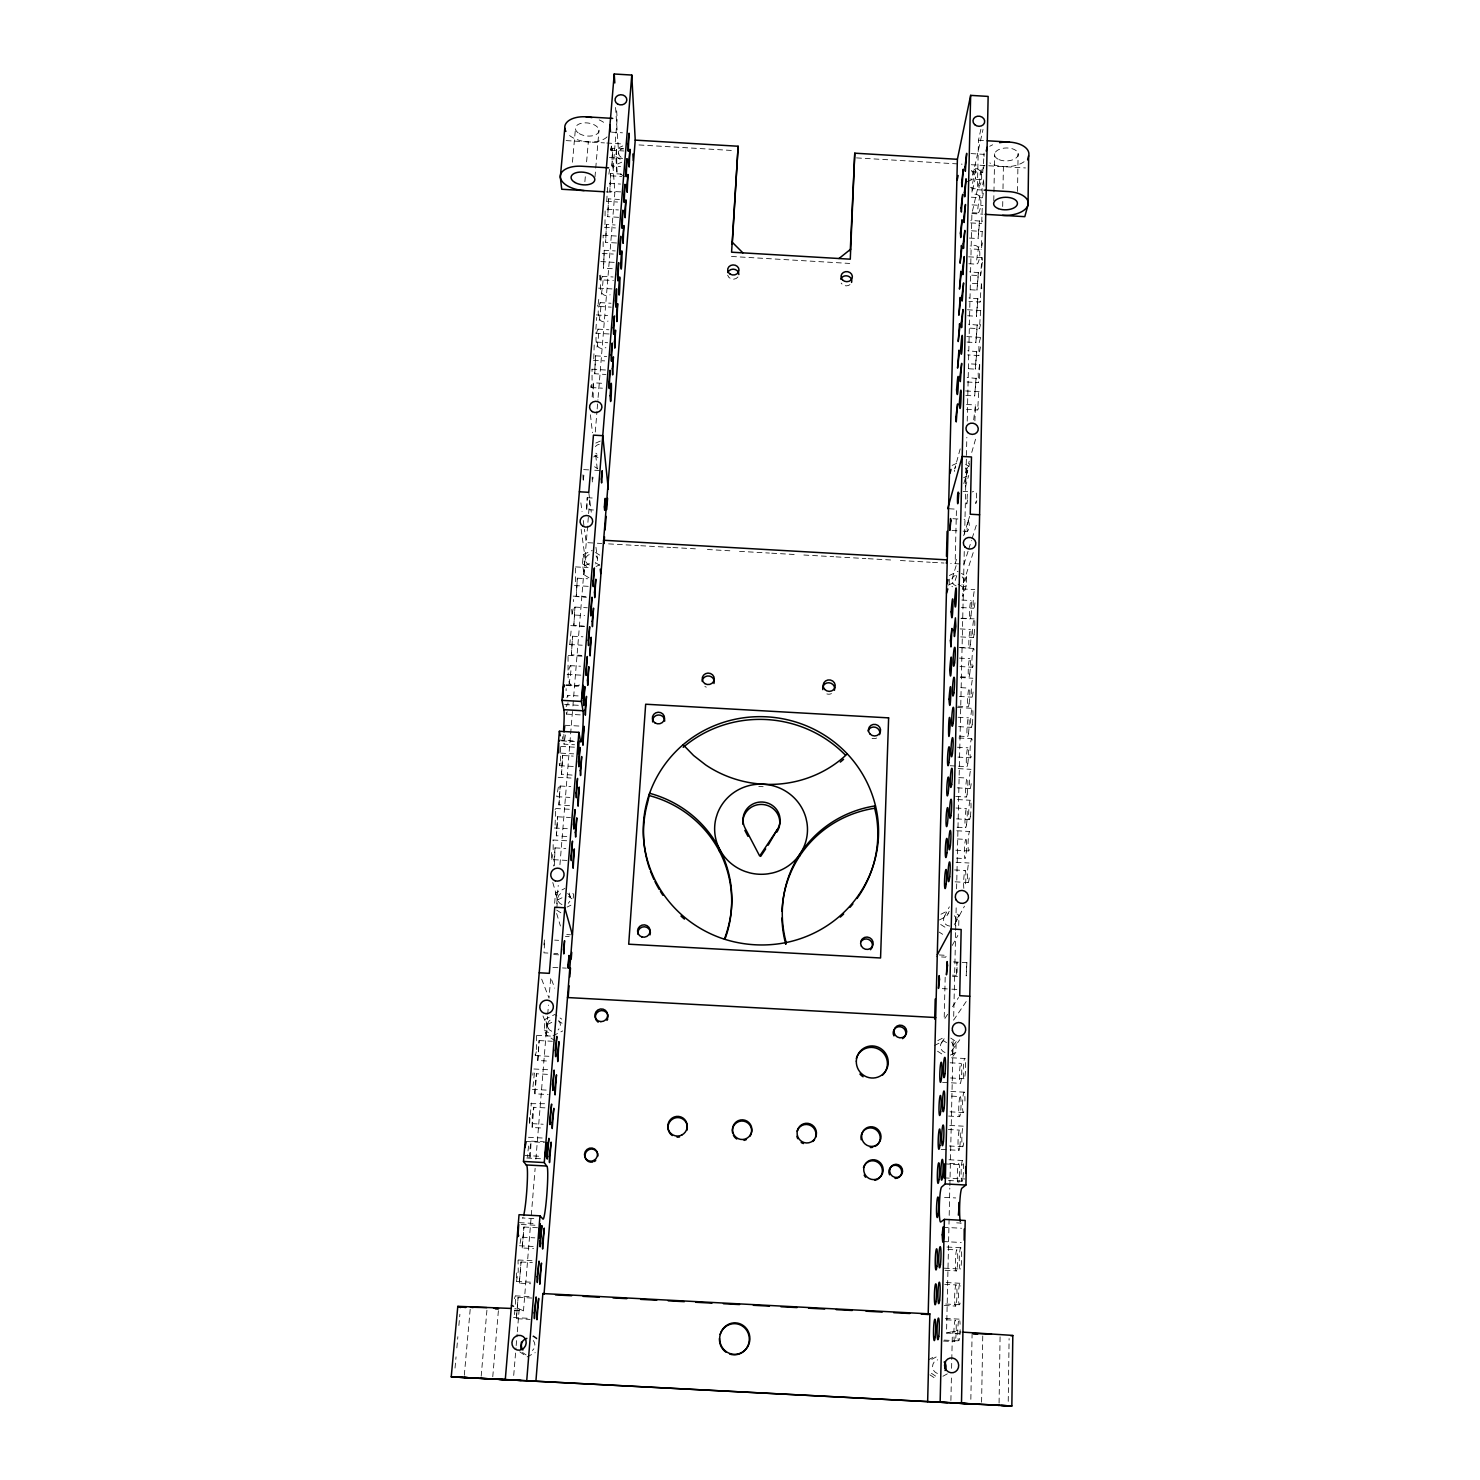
<?xml version="1.0" encoding="UTF-8"?>
<svg xmlns="http://www.w3.org/2000/svg" width="1480" height="1480" viewBox="0 0 1480 1480"><rect width="100%" height="100%" fill="white"/><g stroke="black" fill="none" stroke-linecap="round" stroke-linejoin="round"><path stroke-width="0.75" stroke-dasharray="5 3.75" d="M566.119 690.698L566.119 688.644M571.724 609.446L572.057 614.885L584.619 615.606M573.519 601.601L573.519 599.529M970.584 187.331C983.682 195.971 986.513 162.597 971.898 169.645M981.814 288.656L981.407 283.957L970.27 283.309M971.028 153.587L984.108 154.364L982.739 172.328L984.089 165.39M973.692 419.821L975.468 404.983L974.895 420.857M980.5 170.144L979.168 187.849M592.13 396.881L593.295 382.784L602.268 383.302M1008.232 1401.357L1009.101 1338.549M999.074 1403.059L1000.11 1334.849M1017.537 191.475L1018.111 153.476M981.592 1402.226L982.776 1334.923M1002.682 206.497L1002.811 199.856M1002.996 188.774L1003.385 166.63M970.843 1399.322L972.101 1333.517M993.783 200.651L994.671 153.791M529.377 1117.289L529.618 1123.505L543.179 1124.245M955.322 925.87L955.414 921.837L958.966 915.232L955.414 912.994M966.495 576.442L963.017 587.153L962.814 596.311L966.292 585.692L966.495 576.442L961.427 573.37M960.113 1333.739L946.534 1333.036L949.808 1188.089M949.864 1185.795L953.213 1038.553M955.617 932.622L953.62 1020.145L967.291 999.907M955.655 930.328L956.228 905.002M956.598 888.87L964.276 550.32M964.645 534.169L966.847 437.303M967.217 421.153L971.916 213.546L978.78 183.631M956.154 1041.587L952.583 1046.527L952.343 1057.016L955.914 1052.225L956.154 1041.587L950.733 1038.109M958.744 925.481L958.966 915.232M975.542 169.996L972.175 185.056L971.99 193.085L975.357 178.118L975.542 169.996L971.583 167.721M950.9 1400.487L951.399 1377.529M951.603 1368.334L952.398 1331.593L961.13 1332.055M980.889 129.278L978.465 140.23L977.373 189.736L981.832 189.995M529.063 1157.767L530.821 1141.117L544.437 1141.783M534.428 1073L532.671 1089.354M945.184 977.263L944.166 1019.628L947.755 1014.096M551.374 852.517L551.744 859.584L566.951 860.417M949.291 579.161L949.161 584.711L952.547 586.765M571.077 631.035L569.8 644.355M592.13 476.949L592.37 482.424L593.036 477.226M983.904 186.314L983.571 179.857L970.455 179.062M982.369 262.2L980.574 275.687L969.511 275.039M516.335 1272.948L516.501 1281.458L531.08 1282.217M515.484 1304.269L515.317 1295.851L514.429 1298.7M553.168 849.594L553.132 840.288M563.862 734.395L564.028 744.163L574.554 744.755M566.23 706.719L566.359 704.258M567.821 705.165L567.95 702.741M582.954 474.803L583.139 481.888L583.897 475.099M592.074 380.194L592.019 369.371M603.137 246.679L603.137 235.561M565.36 735.042L564.028 744.163M598.771 299.386L597.846 306.36L611.277 307.156M609.557 169.256L608.687 175.676L621.841 176.453M610.537 148.796L610.796 150.202L611.666 143.893M623.487 148.906L612.683 148.259L612.332 149.276L611.943 166.037L620.582 166.556M611.943 166.037L612.683 148.259M528.601 1146.02L527.269 1157.138M516.372 1318.68L518.13 1297.312L516.372 1318.68L530.118 1319.402M558.349 787.101L556.776 796.351M573.26 898.138L573.574 894.049L570.115 891.811M513.708 1375.457L515.984 1347.91M516.168 1345.616L517.112 1334.128M517.316 1331.833L519.202 1308.875L514.799 1308.653M613.109 168.11L617.179 118.678L616.438 107.504M555.148 1040.81L546.471 1035.057L544.252 1029.932L545.121 1019.313L554.76 1014.503L561.808 1019.147M554.63 903.299L555.481 893.051L564.935 888.444M588.929 577.792L584.045 574.758L582.473 563.824L583.231 554.593L592.204 550.468M624.56 176.508L616.92 172.013L615.865 156.732L616.531 148.629L622.821 145.947M514.374 1310.373L523.476 1310.855L535.131 1168.312M535.89 1159.099L547.526 1016.557M547.711 1014.263L548.47 1005.068M556.739 903.836L558.238 885.429M559.94 864.709L572.723 708.254M572.908 705.96L573.463 699.06M573.648 696.747L590.021 496.522M595.293 432.012L596.976 411.274M597.162 408.961L597.92 399.748M598.105 397.454L614.866 192.4L612.665 161.875M546.471 1035.057L547.323 1024.567L545.121 1019.313M556.832 908.073L557.498 899.97L555.481 893.051M584.045 574.758L584.804 565.619L583.231 554.593M616.92 172.013L616.531 148.629M492.766 1376.733L498.557 1308.69M594.979 177.008L595.552 170.311M595.737 168.091L598.975 130.203M481.185 1376.197L487.031 1308.949M584.877 181.726L585.451 175.103M586.598 161.82L588.337 141.932M464.313 1375.253L470.381 1307.21M572.464 162.227L575.442 128.797M455.026 1368.075L456.043 1356.864M456.858 1347.91L457.857 1336.699M458.874 1325.488L459.892 1314.277M980.463 346.912L978.891 355.552L967.68 354.904M543.863 944.906L544.566 939.911M536.593 1049.542L536.445 1035.945M600.806 275.114L600.048 279.776L613.423 280.553M575.369 581.732L575.424 566.933M593.184 397.75L593.295 382.784M573.149 608.779L572.057 614.885M568.043 670.163L568.061 655.566M560.513 761.053L560.476 746.679M957.079 972.49L956.986 962.111L956.505 975.264M604.969 224.683L605.135 209.143L618.437 209.938M982.461 242.831L981.111 249.51L970.103 248.862M530.432 1157.286L531.043 1141.062M520.923 1238.538L519.721 1245.55M515.021 1309.856L514.393 1314.61M532.782 1075.165L533.059 1072.852M979.427 378.584L979.723 364.432L968.457 363.784M967.624 500.111L966.736 503.94L967.513 491.73M552.762 854.496L551.744 859.584M555.111 825.082L555.555 808.505L555.055 809.819M976.837 500.629C972.97 512.024 980.963 486.346 972.286 491.971M593.776 358.771L594.276 342.157M591.723 384.43L591.112 387.538L590.705 385.263M983.293 193.177L982.72 196.544M982.22 208.292L981.666 223.554L982.48 220.871M980.556 324.471L979.445 328.708L968.29 328.042M536.315 1051.799L535.26 1055.536L534.983 1051.503M554.371 865.763L555.055 847.874L553.557 866.022M560.254 763.014L559.533 765.678L559.144 762.718M567.21 711.658L566.526 714.119L566.23 712.639M566.97 697.727L567.654 695.323L578.125 695.915M606.726 201.095L607.633 186.073M972.823 175.158L983.016 129.407M978.613 392.644L977.744 409.979L978.558 407.796M980.907 174.344L982.332 168.091M960.187 448.884L954.785 468.642A5.92 5.402 13.2 0 1 956.358 466.311M966.089 472.102L969.233 461.168M971.75 452.418L976.153 437.1M963.832 483.572L969.622 463.499M967.809 470.381L965.496 478.355L965.293 487.198L968.753 475.339M982.239 231.787L981.111 249.51M956.45 559.366L955.136 563.658L956.45 509.194L947.681 508.676M963.683 535.723L969.585 516.372M952.084 578.791L956.154 565.582M956.709 575.646L954.692 582.121L946.127 586.191M968.049 551.282L963.961 564.158L950.715 563.418M968.734 549.135L971.454 540.533M972.12 538.387L976.892 523.346M963.591 582.362L973.507 551.67M980.537 300.995L980.001 302.087L968.901 301.421M980.592 310.8L979.445 328.708M586.746 509.601L587.227 497.724L586.635 509.582L593.462 509.99M544.955 1107.854L533.614 1107.281L532.245 1116.142L532.171 1127.501L543.308 1128.093M530.821 1103.692L544.844 1103.71M547.452 1074.351L536.389 1073.758L534.687 1091.814L534.946 1093.831L548.248 1094.553M537.906 1060.531L539.127 1040.57L537.702 1060.494L548.932 1061.123M594.793 373.867L595.534 355.829L594.627 373.7L605.949 374.514M597.014 347.097C604.043 303.437 585.562 355.422 605.894 347.615M599.197 320.568C606.208 277.149 587.801 328.708 608.04 321.086M944.443 916.453L949.346 906.833M601.361 294.261C608.354 250.989 590.039 302.253 610.167 294.779M949.217 911.292L946.645 916.287L937.654 920.856M955.229 923.261L964.461 906.167M612.295 268.713L603.526 268.195L604.247 250.286L615.236 250.934M952.251 945.424L957.838 935.452M604.247 250.286L603.526 268.195M616.568 242.979L605.653 242.332L606.393 224.46L615.144 224.978M606.393 224.46L605.653 242.332M556.462 835.996L557.627 816.793L556.277 835.701L567.118 836.588M618.64 217.32L607.762 216.691L608.502 198.857L619.399 199.486M952.528 1006.733L958.522 997.539M983.571 179.857L982.017 189.052L982.442 197.488M608.502 198.857L607.762 216.691M941.373 1042.882L944.924 1037.684M620.693 191.901L609.871 191.253L610.611 173.456L621.452 174.103M558.996 805.101L560.162 786.01L558.83 804.769L569.615 805.693M979.964 195.379C971.398 237.892 992.044 187.886 971.324 194.861M952.343 1049.93L959.78 1039.737M610.611 173.456L609.871 191.253M979.427 220.798L978.077 238.558L979.612 221.094L970.751 220.298M561.53 774.502L562.678 755.503L561.346 774.133L572.094 775.095M978.872 246.457C970.288 289.007 991.008 239.113 970.159 245.939M982.369 260.314L981.943 257.594L980.574 275.687M978.317 272.32L976.948 290.136L978.52 272.653L969.567 271.802M981.407 283.957L980.001 302.087M977.762 298.405L976.393 316.257L977.966 298.757L968.975 297.887M519.313 1283.142L521.053 1261.996L519.313 1283.142L530.691 1283.752M516.501 1281.458L518.24 1271.264L518.037 1260.202M977.189 324.693L975.82 342.583L977.392 325.101L968.383 324.194M568.986 684.334C577.163 638.213 556.295 694.305 579.402 684.926M980.482 337.792L978.928 343.712L978.891 355.552M522.218 1247.973L523.938 1227.013L522.218 1247.973L533.54 1248.565M976.634 351.241L975.246 369.149L976.819 351.648L967.772 350.723M979.723 364.432L978.151 372.997L978.558 382.488M571.409 654.826L572.538 636.215L571.409 654.826L581.788 655.399M976.06 377.992L974.673 395.937L976.245 378.436L967.161 377.474M573.833 625.577L574.943 607.077L573.833 625.577L584.156 626.151M942.927 1376.252L948.773 1373.052M928.404 1359.842L936.082 1355.661M931.79 1359.343L937.635 1356.161M966.865 962.648L966.2 975.912L966.865 962.648L953.046 961.908M527.139 1356.901L535.26 1352.646M950.327 1055.111L955.914 1052.225M937.802 1040.588L945.239 1036.74M934.49 1045.546L943.648 1040.792L949.013 1044.233M940.947 914.233L948.255 910.552M553.058 1035.76L562.715 1030.931M547.323 1024.567L553.039 1021.736M567.081 907.074L570.873 905.224M557.498 899.97L563.103 897.25M949.383 575.461L958.06 571.336M962.833 587.338L966.292 585.692M963.628 477.726L967.051 476.135M952.121 465.423L957.245 463.036M584.804 565.619L590.113 563.177M596.107 566.452L599.696 564.805M595.774 443.075L601.065 440.707M593.665 456.932L597.143 455.359M967.236 181.707L975.357 178.118M617.586 163.984L621.711 162.208M576.22 596.588L577.33 578.18L576.22 596.588L586.505 597.18M946.534 1333.036L953.916 1331.223M956.228 1330.649L957.782 1330.28M532.171 1127.501L533.836 1107.262M529.618 1123.505L531.32 1102.97M968.512 519.591C963.166 545.99 975.801 518.055 964.054 519.332M534.946 1093.831L536.593 1073.777M535.482 1055.573L548.895 1056.295M950.586 1077.977L963.942 1078.698M942.557 1082.342L949.142 1082.713M951.326 1082.823L960.095 1083.305M533.91 1068.986L549.654 1069.836M950.826 1091.463L964.239 1092.185M951.585 1096.125L960.391 1096.606A10.12 1.11 -88 0 1 960.557 1112.793A10.12 1.11 -88 0 1 958.744 1110.481A10.12 1.11 -88 0 1 960.391 1096.606M532.449 1089.354L548.211 1090.205M950.086 1111.813L963.517 1112.534M948.643 1116.068L959.669 1116.66M949.772 1125.447L963.24 1126.169M948.329 1129.499L959.392 1130.091M949.309 1145.983L962.814 1146.704M941.206 1149.405L947.866 1149.756M950.086 1149.868L958.948 1150.349M528.471 1137.269L544.344 1138.12M948.995 1159.746L962.518 1160.486M949.772 1163.447L958.652 1163.928M526.048 1141.505L544.381 1142.486M944.61 1163.89L962.87 1164.852M524.882 1155.492L540.959 1156.342M944.296 1177.877L964.867 1178.968M526.751 1158.008L542.66 1158.859M948.514 1180.504L962.092 1181.225M944.536 1197.357L955.692 1197.949M956.654 1222.85L961.205 1223.091A17.538 1.924 -88.3 0 1 960.705 1222.832M943.13 1227.272L961.538 1228.252M533.799 1218.577L522.366 1217.966A26.344 2.183 -85.6 0 0 522.958 1217.578M942.797 1241.517L961.242 1242.497M519.295 1222.665L535.982 1223.553M521.238 1224.496L537.296 1225.348M946.996 1247.03L960.687 1247.751M523.938 1227.013L537.499 1227.734M947.811 1249.453L956.802 1249.934M522.274 1237.206L534.835 1237.854M519.462 1245.753L535.575 1246.604M944.221 1268.175L960.242 1269.026M945.073 1270.284L956.358 1270.895M518.278 1259.98L532.115 1260.72M946.183 1282.55L959.947 1283.271M521.053 1261.996L532.412 1262.588M944.758 1284.326L956.062 1284.918M945.683 1304.028L959.503 1304.75M944.259 1305.489L955.599 1306.082M515.317 1295.851L529.914 1296.61M945.35 1318.421L959.188 1319.142M518.13 1297.312L531.838 1298.034M946.201 1319.79L955.303 1320.271M513.505 1317.533L528.157 1318.292M944.166 1340.085L958.744 1340.843M943.445 1341.047L954.841 1341.639M560.162 786.01L570.78 786.601M956.006 808.024L966.57 808.616M556.961 796.684L569.874 797.405M956.524 818.884L969.382 819.606M957.153 827.209L965.608 827.672M555.555 808.505L570.688 809.357M956.783 830.761L969.696 831.483M557.627 816.793L570.41 817.496M957.431 838.957L965.904 839.419A9.602 1.036 -87.2 0 1 966.089 853.923A9.602 1.036 -87.2 0 1 964.294 853.683A9.602 1.036 -87.2 0 1 965.904 839.419M554.371 827.986L567.34 828.707M955.803 850.205L968.716 850.926M956.45 858.123L964.942 858.585M552.928 839.993L568.135 840.844M956.062 862.285L969.048 863.007M555.055 847.874L565.767 848.466M954.582 869.944L965.238 870.536M955.081 881.821L968.068 882.543M566.748 934.583L570.54 934.787M939.153 954.952L946.682 955.377L945.665 957.19L936.285 956.672M565.434 936.396L569.19 936.6M554.649 940.115L558.626 940.337M547.896 953.064L543.937 952.842L544.88 939.707M553.853 953.398L557.812 953.601M952.38 975.154L956.32 975.357M553.687 954.563L559.44 954.878M952.51 976.338L958.226 976.652M552.909 967.42L558.663 967.735M562.511 967.939L566.341 968.142M942.298 988.64L948.033 988.955M951.862 989.158L957.579 989.473M536.704 1035.334L552.355 1036.167M951.603 1057.774L964.96 1058.496A10.194 1.129 -87.9 0 1 965.127 1074.665A10.194 1.129 -87.9 0 1 963.258 1072.649A10.194 1.129 -87.9 0 1 964.96 1058.496M539.127 1040.57L552.355 1041.273M950.142 1062.788L961.112 1063.38A10.046 1.091 -87.9 0 1 961.26 1079.345A10.046 1.091 -87.9 0 1 959.466 1077.311A10.046 1.091 -87.9 0 1 961.112 1063.38M952.01 530.524L958.689 530.913M963.147 531.172L967.606 531.431M592.907 542.975L586.246 542.605L584.452 529.341M597.346 543.234L601.787 543.493M608.595 543.882L638.454 545.584M640.748 545.713L670.625 547.415M672.919 547.545L698.19 548.988M707.385 549.505L730.343 550.819M739.538 551.356L769.397 553.058M771.709 553.187L794.668 554.501M803.862 555.019L833.74 556.721M836.034 556.869L865.893 558.571M868.187 558.7L891.163 560.014M900.358 560.532L930.217 562.234M932.511 562.363L944 563.029M575.609 566.896L588.115 567.599M962.314 588.91L974.765 589.614M577.33 578.18L587.615 578.773M961.833 600.048L971.028 600.566M574.481 585.543L589.077 586.376M961.371 607.54L973.822 608.243M573.186 596.126L585.747 596.847M961.648 618.178L974.155 618.899M960.89 618.418L970.103 618.955M574.943 607.077L587.338 607.78M960.15 628.908L970.418 629.5M960.705 636.899L973.211 637.621M959.207 647.389L969.474 647.962M570.744 625.633L585.451 626.466M960.964 647.722L973.526 648.425M572.538 636.215L582.916 636.807M959.466 658.101L969.789 658.674M569.596 644.503L582.213 645.206M960.02 666.537L972.582 667.258M960.594 676.785L968.845 677.248M568.265 655.418L583.046 656.251M960.298 677.526L972.915 678.247M570.115 665.63L580.53 666.222M960.871 687.663L969.16 688.126M567.118 674.38L581.899 675.213M959.336 696.451L971.953 697.173M957.838 706.201L968.216 706.793M566.1 684.796L578.976 685.518M565.767 685.481L578.495 686.184M957.486 707.495L972.286 708.328M958.096 717.245L968.512 717.837M564.601 704.535L579.476 705.368M958.633 726.643L971.324 727.346M566.526 714.119L581.178 714.933M959.244 736.134L967.569 736.596M958.911 737.984L971.639 738.687M565.175 725.274L579.901 726.088M957.412 747.234L967.883 747.807M957.948 757.094L970.677 757.816M559.348 740.037L576.275 741.055M561.605 740.888L574.407 741.61M950.179 765.734L956.45 766.085M958.559 766.215L966.921 766.677M560.698 746.42L575.702 747.252M958.208 768.62L971.01 769.341M560.716 753.135L573.704 753.857M562.678 755.503L573.241 756.095M958.818 777.611L967.236 778.073M559.533 765.678L574.536 766.529M957.227 787.841L970.029 788.562M955.747 796.443L966.273 797.035M558.145 777.315L571.058 778.036M957.505 799.552L970.362 800.273M602.971 235.246L616.327 236.042M968.66 256.817L981.943 257.594M968.827 263.736L977.522 264.236M731.471 256.466L849.724 263.44M602.231 253.413L613.331 254.061M600.788 261.59L614.2 262.367M970.399 289.747L976.948 290.136M602.101 276.335L613.127 276.982M598.586 288.137L612.054 288.933M967.439 309.764L980.852 310.56M967.624 315.739L976.393 316.257M599.937 302.605L611 303.252M596.348 314.925L607.633 315.591M966.81 336.589L980.278 337.385M967.014 342.065L975.82 342.583M597.735 329.115L608.854 329.762M609.113 333.981L595.607 333.185L596.736 317.386M596.366 342.084L607.688 342.731M968.623 368.761L975.246 369.149M595.534 355.829L606.707 356.476M593.369 360.232L604.673 360.898M967.069 381.988L978.317 382.636M591.834 369.204L605.487 370M965.57 390.942L979.149 391.719M965.793 395.419L974.673 395.937M966.533 404.466L975.468 404.983M591.112 387.538L602.452 388.186M966.44 409.312L977.744 409.979M583.638 469.604L589.17 469.918M594.72 470.233L602.101 470.659M963.092 491.434L967.68 491.693M587.227 497.724L593.942 498.094M952.917 518.703L959.595 519.073M978.465 140.23L985.107 140.637M611.536 132.164L622.47 132.812M566.137 140.6L604.451 142.894M606.745 143.024L622.877 143.986M638.99 144.947L733.396 150.553M856.513 157.898L962.074 164.169M971.269 164.724L1025.474 167.943M610.796 150.202L623.894 150.978M971.861 171.68L982.739 172.328M609.427 157.602L622.599 158.397M971.287 197.192L982.202 197.839M609.501 183.409L620.527 184.056M972.045 204.888L983.035 205.554M972.157 212.713L978.613 213.102M606.079 191.882L614.866 192.4M971.916 213.546L982.85 214.193M606.541 201.373L617.567 202.02M970.695 222.906L981.666 223.554M971.472 230.806L982.498 231.454M969.418 238.058L978.077 238.558M604.395 227.273L615.458 227.939M518.093 1308.376L523.476 1310.855M615.865 156.732L621.674 160.136M965.626 464.424L968.956 466.404M958.023 584.138L963.017 587.153M594.757 455.581L597.994 457.561M594.553 466.737L597.735 468.697M595.496 552.502L600.436 555.555M595.274 562.548L600.14 565.582M582.473 563.824L589.059 567.913M940.688 924.482L947.811 928.996M939.153 932.086L942.649 934.305M937.543 1051.226L942.982 1054.722M568.542 896.529L571.946 898.749M556.665 910.089L561.79 913.419M558.571 1020.978L562.03 1023.272M544.252 1029.932L551.3 1034.594M931.438 1373.311L937.136 1377.121M929.921 1374.846L935.527 1378.602M533.374 1335.755L537 1338.235M532.689 1336.163L538.202 1339.937M522.477 1352.442L526.103 1354.94M519.795 1351.832L525.308 1355.643M597.846 306.36L597.55 305.269M600.048 279.776L599.64 275.354M542.975 1015.964L548.062 1028.027M541.68 979.131L549.024 998.168L550.726 977.448L554.704 988.122M567.654 695.323L567.95 696.821M556.646 913.456L560.439 926.018M552.78 882.505L557.868 899.933M569.208 893.014L570.355 897.398M581.122 529.23L585.525 560.809M580.863 502.83L582.047 511.673M583.25 520.498L584.156 527.139M595.977 547.267L597.384 558.571M588.763 492.322L591.26 512.191M595.719 455.23L597.55 471.51M590.428 414.77L592.462 432.733M611.518 146.021L611.98 152.403M615.587 107.448L618.714 154.105M876.66 738.021A6.068 5.79 14.8 0 1 872.053 738.335M974.969 602.804A9.38 0.999 -86.5 0 1 973.433 607.744A9.38 0.999 -86.5 0 1 973.47 596.625A9.38 0.999 -86.5 0 1 975.024 589.688M973.174 665.686A9.454 1.018 -86.6 0 1 971.935 663.78A9.454 1.018 -86.6 0 1 972.748 651.071A9.454 1.018 -86.6 0 1 974.136 650.701M973.1 691.993A9.491 1.018 -86.7 0 1 971.564 696.507A9.491 1.018 -86.7 0 1 971.602 684.981A9.491 1.018 -86.7 0 1 973.155 678.413M971.269 756.41A9.583 1.036 -86.9 0 1 970.029 753.949A9.583 1.036 -86.9 0 1 970.861 741.11A9.583 1.036 -86.9 0 1 972.249 741.277M971.195 783.66A9.62 1.054 -87 0 1 969.641 787.712A9.62 1.054 -87 0 1 969.696 775.816A9.62 1.054 -87 0 1 971.25 769.619M969.326 849.705A9.731 1.073 -87.2 0 1 968.049 844.784A9.731 1.073 -87.2 0 1 969.418 831.797M969.233 877.936A9.787 1.073 -87.3 0 1 967.661 881.507A9.787 1.073 -87.3 0 1 967.717 869.186A9.787 1.073 -87.3 0 1 969.308 863.395M963.832 888.333A9.657 1.054 -87.3 0 1 964.202 874.347A9.657 1.054 -87.3 0 1 965.793 873.015A9.657 1.054 -87.3 0 1 965.145 887.223M831.464 693.602A6.031 5.716 10.1 0 1 826.876 693.917M706.312 687.127A6.031 5.735 0.6 0 1 704.887 686.48M562.788 736.596A16.021 1.313 -86.7 0 1 562.363 739.02M567.71 893.476A6.383 6.179 -22.6 0 1 568.246 903.299M561.993 904.576A6.383 6.179 -22.6 0 1 562.955 892.588M596.033 555.981A6.031 5.606 -5.3 0 1 595.404 563.899M589.466 565.009A6.031 5.606 -5.3 0 1 590.335 554.205M962.167 576.849A6.031 5.587 15.4 0 1 961.982 584.785M956.154 585.895A6.031 5.587 15.4 0 1 956.413 575.073M949.698 926.073A6.383 6.161 33.2 0 1 948.347 913.771M954.397 915.713A6.383 6.161 33.2 0 1 954.193 924.501M763.162 786.713A109.594 103.97 5.4 0 1 758.778 786.38M963.832 1111.85A10.268 1.129 -88 0 1 962.555 1105.375A10.268 1.129 -88 0 1 963.85 1092.333A10.268 1.129 -88 0 1 964.923 1101.046M963.702 1142.893A10.341 1.147 -88.1 0 1 962.111 1145.039A10.341 1.147 -88.1 0 1 962.185 1131.497A10.341 1.147 -88.1 0 1 963.795 1126.946M960.113 1303.103A10.748 1.184 -88.5 0 1 958.615 1300.532A10.748 1.184 -88.5 0 1 959.133 1286.083A10.748 1.184 -88.5 0 1 960.723 1286.064M960.15 1329.688A10.86 1.184 -88.6 0 1 958.356 1340.307A10.86 1.184 -88.6 0 1 958.208 1323.268A10.86 1.184 -88.6 0 1 960.113 1324.286M957.467 1182.039A10.286 1.11 -88.2 0 1 957.875 1166.906A10.286 1.11 -88.2 0 1 959.503 1167.498A10.286 1.11 -88.2 0 1 958.818 1182.539M533.263 1340.51A7.104 6.734 -70 0 1 532.467 1350.5M937.395 1373.458A7.086 6.697 76.5 0 1 937.728 1359.824M945.036 1052.539A6.53 6.346 48.8 0 1 945.332 1040.089M951.511 1042.086A6.53 6.346 48.8 0 1 951.289 1051.207M558.848 1020.812A6.549 6.383 -40.3 0 1 558.108 1029.914M551.744 1031.245A6.549 6.383 -40.3 0 1 552.743 1018.814M607.077 136.9A22.57 12.395 7.2 0 1 568.449 134.588M599.215 119.899A22.57 12.395 7.2 0 1 606.134 124.357M1024.086 161.727A22.515 12.34 -1.2 0 1 989.861 162.967M984.108 156.362A22.515 12.34 -1.2 0 1 984.089 153.143M989.75 146.298A22.515 12.34 -1.2 0 1 992.655 144.799M850.001 284.623A5.661 5.032 6.8 0 1 841.158 283.05M737.947 276.982A5.661 5.032 2.8 0 1 727.66 275.169M596.995 454.138A5.939 5.421 -3.4 0 1 595.848 453.195M595.441 446.608A5.939 5.421 -3.4 0 1 599.234 444.296M965.589 467.957A5.92 5.402 13.2 0 1 963.277 475.247M954.711 471.454A5.92 5.402 13.2 0 1 954.545 470.029M971.49 170.329A5.643 4.902 9.9 0 1 971.324 177.286M621.101 157.25A5.643 4.921 -0.4 0 1 623.173 148.333M974.099 634.273A9.417 0.999 -86.6 0 0 974.414 618.991A9.417 0.999 -86.6 0 0 972.545 631.479A9.417 0.999 -86.6 0 0 974.099 634.273M972.212 724.238A9.528 1.036 -86.8 0 0 972.527 708.532A9.528 1.036 -86.8 0 0 970.658 720.723A9.528 1.036 -86.8 0 0 972.212 724.238M970.288 816.738A9.676 1.054 -87.1 0 0 970.621 800.588A9.676 1.054 -87.1 0 0 968.716 812.465A9.676 1.054 -87.1 0 0 970.288 816.738M970.973 615.625A9.25 0.962 -86.5 0 0 971.287 600.658A9.25 0.962 -86.5 0 0 969.474 612.998A9.25 0.962 -86.5 0 0 970.973 615.625M970.344 644.707A9.287 0.981 -86.6 0 0 970.658 629.611A9.287 0.981 -86.6 0 0 968.845 641.857A9.287 0.981 -86.6 0 0 970.344 644.707M969.714 674.066A9.324 0.981 -86.7 0 0 970.048 658.822A9.324 0.981 -86.7 0 0 968.216 670.995A9.324 0.981 -86.7 0 0 969.714 674.066M969.086 703.685A9.361 0.999 -86.8 0 0 969.4 688.311A9.361 0.999 -86.8 0 0 967.587 700.373A9.361 0.999 -86.8 0 0 969.086 703.685M968.438 733.562A9.398 0.999 -86.8 0 0 968.771 718.059A9.398 0.999 -86.8 0 0 966.939 730.029A9.398 0.999 -86.8 0 0 968.438 733.562M967.791 763.717A9.454 1.018 -86.9 0 0 968.123 748.066A9.454 1.018 -86.9 0 0 966.292 759.943A9.454 1.018 -86.9 0 0 967.791 763.717M967.143 794.168A9.491 1.018 -87 0 0 967.476 778.369A9.491 1.018 -87 0 0 965.645 790.135A9.491 1.018 -87 0 0 967.143 794.168M966.495 824.878A9.546 1.036 -87.1 0 0 966.829 808.931A9.546 1.036 -87.1 0 0 964.979 820.605A9.546 1.036 -87.1 0 0 966.495 824.878M962.981 1177.433A10.434 1.147 -88.2 0 0 962.814 1160.561A10.434 1.147 -88.2 0 0 961.112 1174.546A10.434 1.147 -88.2 0 0 962.981 1177.433M961.149 1265.437A10.656 1.165 -88.4 0 0 960.983 1247.936A10.656 1.165 -88.4 0 0 959.262 1261.774A10.656 1.165 -88.4 0 0 961.149 1265.437M959.836 1146.556A10.194 1.11 -88.1 0 0 959.669 1130.147A10.194 1.11 -88.1 0 0 958.023 1143.966A10.194 1.11 -88.1 0 0 959.836 1146.556M957.245 1267.361A10.508 1.129 -88.4 0 0 957.098 1250.119A10.508 1.129 -88.4 0 0 955.414 1263.735A10.508 1.129 -88.4 0 0 957.245 1267.361M956.487 1302.64A10.601 1.147 -88.5 0 0 956.339 1285.158A10.601 1.147 -88.5 0 0 954.655 1298.718A10.601 1.147 -88.5 0 0 956.487 1302.64M955.729 1338.272A10.693 1.147 -88.6 0 0 955.581 1320.548A10.693 1.147 -88.6 0 0 953.897 1334.035A10.693 1.147 -88.6 0 0 955.729 1338.272M999.111 159.655A11.822 6.475 -1.2 0 0 1018.092 155.178A11.822 6.475 -1.2 0 0 1001.96 148.5A11.822 6.475 -1.2 0 0 999.111 159.655M579.254 133.607A11.84 6.512 7.2 0 0 598.716 131.868A11.84 6.512 7.2 0 0 583.638 122.914A11.84 6.512 7.2 0 0 579.254 133.607"/><path stroke-width="1.5" d="M963.314 1332.167L1012.82 1335.423L1011.839 1406L451.233 1376.844L457.801 1306.322L510.415 1308.413M999.629 142.69A22.515 12.34 -1.2 0 1 1028.674 155.807L1028.027 204.924L1024.789 216.672L985.033 214.322M960.28 1221.407A17.538 1.924 -88.3 0 1 959.78 1202.463A17.538 1.924 -88.3 0 1 961.945 1188.163L965.922 1185.036L988.141 96.422L970.658 95.367L957.394 159.304L928.182 1314.481L921.282 1314.111M945.239 1368.76L945.405 1361.878M1001.405 1405.482L1011.876 1406L940.152 1402.097L944.407 1219.372L965.201 1220.482L961.482 1403.207L950.845 1402.8M944.407 1219.372L940.725 1222.017A17.538 1.776 -88.1 0 1 939.356 1205.96A17.538 1.776 -88.1 0 1 941.558 1187.09L945.239 1183.926L970.658 95.367M935.212 999.037L934.694 1019.11L935.693 1017.537L567.469 997.539M946.479 556.351L947.108 531.376M940.152 1402.097L927.646 1401.616L929.847 1313.889L542.864 1293.557L535.908 1381.247L451.233 1376.844L476.042 1378.158M563.547 729.621A16.021 1.313 -86.7 0 0 563.824 709.679L561.956 700.355L614.219 74L631.775 75.055L635.235 140.119L738.132 146.243L732.23 244.2M719.558 851.5L718.947 847.929A46.453 45.048 6.2 0 1 716.116 817.645L717.467 813.427A46.453 45.048 6.2 0 1 763.403 784.234A46.453 45.048 6.2 0 1 806.045 818.348L806.952 822.677A46.453 45.048 6.2 0 1 800.995 852.462L798.479 856.162A46.453 45.048 6.2 0 1 772.375 873.015L767.88 873.848A46.453 45.048 6.2 0 1 749.676 872.849L745.291 871.516A46.453 45.048 6.2 0 1 721.075 851.87L719.632 849.261M965.737 1173.14L965.682 1166.536M850.241 251.175L854.774 153.18L957.394 159.304M854.774 153.18L850.279 259.185L731.582 252.192L738.132 146.243M563.177 689.07L563.177 697.505M635.235 140.119L544.029 1294.297L542.864 1293.557M568.209 996.965L569.097 985.828M569.8 976.911L570.503 967.994M571.206 959.095L571.743 952.398M604.524 536.815L603.988 543.604L603.618 540.255L947.274 559.884L946.293 563.159M605.061 530.007L606.153 516.409M606.689 509.601L607.577 498.26M526.732 1380.6L539.978 1215.82L519.036 1214.71L505.291 1379.489L513.338 1380.045M539.978 1215.82L542.938 1219.058A26.344 1.943 -85.8 0 0 546.786 1195.137A26.344 1.943 -85.8 0 0 547.119 1166.721L544.27 1162.559L578.884 732.36L559.366 731.268L523.476 1161.448L526.713 1165.63A26.344 2.183 -85.6 0 1 527.01 1187.201A26.344 2.183 -85.6 0 1 523.679 1215.45M578.884 732.36L580.548 741.295A16.021 1.165 -86.7 0 0 582.62 730.713A16.021 1.165 -86.7 0 0 582.99 710.752L581.381 701.446L631.775 75.055M520.849 1348.909L521.404 1342.027M564.787 128.149L560.328 177.193L561.734 189.255L603.877 191.753M564.028 731.952L564.731 726.347M524.919 1147.74L526.159 1141.949M558.7 743.108L558.719 752.839M964.164 1240.203L964.22 1229.085M563.325 687.553L563.954 684.667L564.213 686.812M768.139 845.191L777.148 829.818A18.555 17.964 6.1 0 0 762.496 802.03A18.555 17.964 6.1 0 0 745.032 828.042L759.684 856.032L777.148 829.818M518.721 1224.386L517.963 1236.614M799.755 855.921L800.162 853.701M518.462 1236.263L518.666 1235.227M957.245 179.802L958.152 175.491M986.235 151.053L987.105 147.297M1027.601 159.858L1028.674 155.807M949.975 473.415L951.048 469.419M947.681 508.676L962.222 456.432L971.49 456.969L970.251 514.226L979.612 514.763M559.033 740.814L559.551 741.018M782.014 911.403A113.738 110.482 29.2 0 1 874.699 808.246L875.402 805.86A114.201 110.908 29 0 0 786.139 942.427L785.788 944.314A113.738 110.482 29.2 0 1 781.976 918.007M946.793 584.045L948.088 579.753M946.553 593.221L947.848 588.966M724.386 939.06A114.367 111.407 -17.6 0 0 649.683 793.298L647.555 802.808A117.198 113.738 6.2 0 0 649.702 868.982M937.266 954.859L951.196 928.977L961.168 929.514L959.706 995.689L969.77 996.244M760.683 856.384L765.66 848.91M683.113 744.699C666.093 759.259 653.438 778.795 647.334 800.384A117.678 114.164 6.2 0 0 720.63 937.913C742.775 945.757 767.121 947.108 789.969 941.706A117.678 114.164 6.2 0 0 877.011 813.13C873.182 791.005 862.655 770.211 847.282 753.875A117.678 114.164 6.2 0 0 683.113 744.699L693.602 755.522L705.59 764.864A110.038 104.34 5.4 0 0 847.282 753.875M838.994 258.519L850.704 249.158M928.182 1314.481L929.847 1313.889M1010.933 1335.774L1012.783 1335.645M973.026 1333.443L991.489 1334.072M495.356 1308.838L498.557 1308.69L493.524 1308.098M941.613 1402.392L947.441 1402.614M489.344 1378.842L492.562 1379.008L487.457 1378.713M499.223 1379.379L505.438 1379.675L480.685 1378.361M968.105 1403.706L957.967 1403.207L974.784 1404.113M976.134 1404.132L970.769 1403.873L979.557 1404.335M993.598 1405.075L999.037 1405.334L990.323 1404.853M469.974 1377.806L464.221 1377.529L469.327 1377.806M535.908 1381.247L927.646 1401.616M523.476 1161.448L544.27 1162.559M945.239 1183.926L965.922 1185.036M526.177 1164.945L546.657 1166.036M555.518 1294.908L571.632 1295.74M583.139 1296.351L599.234 1297.202M613.035 1297.923L626.836 1298.645M640.637 1299.366L656.732 1300.217M668.239 1300.828L684.352 1301.66M695.841 1302.27L711.954 1303.121M723.443 1303.714L739.556 1304.564M753.357 1305.286L769.452 1306.137M780.959 1306.748L797.054 1307.58M808.561 1308.191L824.656 1309.042M836.163 1309.633L852.258 1310.485M866.059 1311.206L882.173 1312.057M893.68 1312.668L909.774 1313.5M539.22 972.786L549.339 973.341L554.76 907.221L564.768 907.777L572.427 934.898M561.956 700.355L581.381 701.446M563.824 709.679L582.99 710.752M486.827 1307.617L470.381 1307.21L472.99 1307.58M579.365 491.786L588.763 492.322L593.443 435.139L602.767 435.675L608.298 489.196M586.062 116.809L612.739 118.4M987.308 140.767L1009.434 142.08M608.632 167.832L581.732 166.241A22.755 12.025 6.9 0 0 560.31 177.064A22.755 12.025 6.9 0 0 584.101 190.569M984.07 190.125L1008.602 191.586A22.681 11.951 -0.9 0 1 1028.045 204.814A22.681 11.951 -0.9 0 1 1002.534 215.358M516.76 1380.23L521.145 1380.526M977.633 1334.183L973.137 1333.795M465.867 1307.524L457.635 1306.544L460.502 1307.562M511.47 1305.323L513.541 1306.267M732.193 242.184L742.886 252.858M744.847 830.354L747.974 836.33M874.699 808.246L876.29 815.499A117.198 113.738 6.2 0 1 857.013 898.49M559.366 731.268L560.328 735.745M600.232 569.171L600.769 573.537M609.982 124.801L610.482 131.702M614.219 74L614.811 82.936M632.885 153.976L633.237 160.543M868.02 731.009A6.068 5.79 14.8 0 1 875.587 727.327A6.068 5.79 14.8 0 1 879.601 734.654M860.916 941.724A6.29 6.142 30.2 0 1 870.203 940.429A6.29 6.142 30.2 0 1 870.481 949.716M637.936 934.213A6.29 6.161 -18 0 1 644.522 926.776A6.29 6.161 -18 0 1 650.035 934.879M652.662 721.944A6.087 5.79 -3.9 0 1 658.23 714.988A6.087 5.79 -3.9 0 1 664.705 721.112M822.788 689.625A6.031 5.716 10.1 0 1 828.911 682.761A6.031 5.716 10.1 0 1 834.424 690.272M702.186 681.355A6.031 5.735 0.6 0 1 709.346 676.064A6.031 5.735 0.6 0 1 713.952 683.501M742.979 824.379A18.482 17.908 6.1 0 1 765.438 804.898A18.482 17.908 6.1 0 1 776.852 832.13M843.563 759.332A109.594 103.97 5.4 0 1 840.307 762.107M852.887 903.91A117.198 113.738 6.2 0 1 849.946 907.388M843.655 913.993A117.198 113.738 6.2 0 1 840.307 917.101M684.445 919.099A117.198 113.738 6.2 0 1 680.966 916.065M662.929 895.308A117.198 113.738 6.2 0 1 660.45 891.46M659.266 889.517A117.198 113.738 6.2 0 1 654.937 881.507M653.957 879.471A117.198 113.738 6.2 0 1 650.46 871.11M683.187 747.326A117.198 113.738 6.2 0 1 845.135 754.837M649.905 795.759A113.905 110.982 -17.7 0 1 725.071 938.857M720.187 1334.423A15.577 14.93 -87.1 0 1 739.038 1324.415A15.577 14.93 -87.1 0 1 748.566 1344.043A15.577 14.93 -87.1 0 1 729.732 1354.071M726.199 1352.332A15.577 14.93 -87.1 0 1 719.465 1338.438M598.142 1022.181A6.42 6.29 -38.1 0 1 598.938 1011.229A6.42 6.29 -38.1 0 1 608.058 1017.204M607.725 1018.832A6.42 6.29 -38.1 0 1 606.985 1020.331M592.685 1162.059A6.623 6.457 -61.9 0 1 585.007 1156.417A6.623 6.457 -61.9 0 1 591.39 1149.035A6.623 6.457 -61.9 0 1 597.957 1155.954M595.719 1160.524A6.623 6.457 -61.9 0 1 594.294 1161.486M889.591 1174.824A6.623 6.42 67.7 0 1 893.273 1165.537A6.623 6.42 67.7 0 1 901.672 1171.032A6.623 6.42 67.7 0 1 895.086 1178.432M893.938 1035.889A6.401 6.253 47 0 1 896.529 1027.361A6.401 6.253 47 0 1 905.094 1030.154A6.401 6.253 47 0 1 902.523 1038.664M863.099 1076.774A16.114 15.78 53.3 0 1 859.899 1074.055M856.346 1058.385A16.114 15.78 53.3 0 1 879.971 1049.986A16.114 15.78 53.3 0 1 882.413 1075.257M865.615 1177.248A9.916 9.657 69.8 0 1 864.154 1175.12M863.451 1167.572A9.916 9.657 69.8 0 1 879.786 1164.02A9.916 9.657 69.8 0 1 874.884 1180.319M872.774 1147.277A9.842 9.602 66.1 0 1 870.259 1147.481M861.193 1139.711A9.842 9.602 66.1 0 1 867.613 1128.315A9.842 9.602 66.1 0 1 879.471 1134.013A9.842 9.602 66.1 0 1 875.124 1146.427M803.418 1143.559A9.805 9.639 74.9 0 1 801.143 1142.467M797.757 1138.675A9.805 9.639 74.9 0 1 796.906 1136.27M797.128 1131.201A9.805 9.639 74.9 0 1 809.227 1124.93A9.805 9.639 74.9 0 1 815.535 1137.269M814.481 1139.582A9.805 9.639 74.9 0 1 812.853 1141.524M732.545 1132.811A9.805 9.657 -89.1 0 1 743.774 1121.174A9.805 9.657 -89.1 0 1 750.12 1136.122M746.401 1139.526A9.805 9.657 -89.1 0 1 744.015 1140.377M736.744 1139.008A9.805 9.657 -89.1 0 1 733.396 1135.234M672.29 1135.567A9.823 9.657 -71 0 1 669.145 1122.746A9.823 9.657 -71 0 1 681.503 1118.325A9.823 9.657 -71 0 1 686.812 1130.369M679.561 1136.936A9.823 9.657 -71 0 1 677.045 1137.139M522.903 1350.001A7.104 6.734 -70 0 1 526.88 1338.364M944.166 1361.989A7.086 6.697 76.5 0 1 945.054 1370.554M958.799 1202.482A10.36 1.129 -88.3 0 1 958.356 1215.136M565.896 131.442A22.57 12.395 7.2 0 1 570.485 119.566A22.57 12.395 7.2 0 1 591.945 117.605M840.77 279.202A5.661 5.032 6.8 0 1 847.837 276.057A5.661 5.032 6.8 0 1 851.555 282.44M727.827 272.561A5.661 5.032 2.8 0 1 738.853 274.522M568.024 965.441L568.265 968.253L569.041 955.414L568.024 965.441M570.966 855.94L571.298 860.657L572.482 841.084L570.966 855.94M572.834 863.617L573.167 868.242L574.332 848.928L572.834 863.617M573.5 824.249L573.833 829.059L575.017 809.597L573.5 824.249M575.313 832.352L575.646 837.07L576.812 817.866L575.313 832.352M576.016 792.855L576.349 797.776L577.515 778.406L576.016 792.855M577.811 750.693C578.754 764.79 579.66 722.259 577.811 750.693M577.792 801.365L578.107 806.174L579.254 787.064L577.792 801.365M578.514 761.756L578.828 766.751L579.975 747.493L578.514 761.756M580.252 770.654L580.548 775.557L581.696 756.558L580.252 770.654M582.288 695.082C583.268 710.123 583.971 666.943 582.288 695.082M582.676 740.24L582.972 745.236L584.101 726.329L582.676 740.24M583.416 700.41L583.712 705.609L584.859 686.554L583.416 700.41M585.081 710.104L585.359 715.173L586.487 696.377L585.081 710.104M585.858 670.181L586.135 675.454L587.283 656.491L585.858 670.181M587.468 680.226L587.726 685.388L588.855 666.685L587.468 680.226M588.245 640.211L588.522 645.558L589.669 626.706L588.245 640.211M589.817 650.627L590.095 655.88L591.205 637.27L589.817 650.627M590.631 610.519L590.89 615.957L592.019 597.199L590.631 610.519M959.262 353.147L957.56 368.113L958.911 350.205L959.262 353.147M960.409 233.137L960.742 237.54L962.074 219.78L960.409 233.137M958.726 493.469C957.153 520.22 956.986 485.218 958.726 493.469M959.317 403.781C960.909 425.167 962.407 364.432 959.317 403.781M959.91 326.525L958.208 341.565L959.558 323.676L959.91 326.525M961.038 207.774L961.371 212.084L962.685 194.343L961.038 207.774M959.965 376.568L960.317 381.6L961.686 363.377L959.965 376.568M960.539 300.144L958.855 315.221L960.187 297.369L960.539 300.144M961.648 182.613L961.982 186.832L963.295 169.127L961.648 182.613M960.613 349.595C962.13 371.073 963.795 308.784 960.613 349.595M961.186 273.985L959.484 289.1L960.816 271.284L961.186 273.985M961.26 322.844L961.593 327.654L962.962 309.505L961.26 322.844M961.815 248.048L960.113 263.218L961.445 245.421L961.815 248.048M961.889 296.315L962.24 301.032L963.591 282.921L961.889 296.315M962.518 270.026L962.87 274.632L964.22 256.558L962.518 270.026M963.147 243.96L963.498 248.474L964.849 230.418L963.147 243.96M963.758 218.115L964.109 222.518L965.46 204.499L963.758 218.115M964.386 192.474L964.738 196.803L966.07 178.803L964.386 192.474M964.997 167.055L965.348 171.292L966.681 153.328L964.997 167.055M592.166 621.304L592.426 626.632L593.535 608.132L592.166 621.304M592.999 581.085L593.24 586.616L594.368 567.95L592.999 581.085M594.479 592.222L594.72 597.643L595.83 579.235L594.479 592.222M948.995 699.282C950.66 724.46 952.029 661.042 948.995 699.282M950.9 520.849L949.79 530.395L950.53 518.574L950.9 520.849M949.716 669.885C951.307 695.138 952.769 631.22 949.716 669.885M945.221 1168.405C943.759 1198.023 943.26 1149.905 945.221 1168.405M947.514 965.312L946.442 974.82L947.126 961.575L947.514 965.312M950.419 640.766L950.974 646.927L951.918 628.445L950.419 640.766M951.141 611.906C952.75 636.548 954.138 572.89 951.141 611.906M950.345 721.13C947.848 763.606 948.162 702.279 950.345 721.13M953.879 630.369L954.452 636.548L955.895 626.391L955.395 617.826L953.879 630.369M955.914 416.824L956.246 421.93L957.597 403.947L955.914 416.824M954.563 601.158C956.265 625.892 957.634 561.605 954.563 601.158M956.58 389.906C958.152 410.885 959.595 351.038 956.58 389.906M601.343 479.058L601.601 482.961L602.212 470.714L601.343 479.058M939.504 979.261L938.487 988.437L939.134 975.616L939.504 979.261M942.224 1234.875C943.426 1260.96 944.647 1207.292 942.224 1234.875M604.395 506.918C605.005 521.719 606.041 481.648 604.395 506.918M608.928 382.358L609.26 388.593L610.038 370.259L608.928 382.358M610.149 395.808C611.148 419.728 612.442 358.142 610.149 395.808M611.111 354.978L611.462 361.286L612.221 343.009L611.111 354.978M612.313 368.724L612.646 374.903L613.404 356.865L612.313 368.724M613.293 327.82L613.627 334.24L614.385 315.98L613.293 327.82M614.459 341.861L614.774 348.133L615.532 330.151L614.459 341.861M615.458 300.903C616.272 326.377 617.752 263.699 615.458 300.903M616.587 315.24L616.883 321.604L617.66 303.641L616.587 315.24M617.586 274.226L617.9 280.83L618.659 262.626L617.586 274.226M618.696 288.841C619.454 314.038 620.916 252.358 618.696 288.841M619.713 247.771L620.009 254.468L620.768 236.301L619.713 247.771M620.786 262.682C621.489 288.286 623.043 226.163 620.786 262.682M621.822 221.538L622.1 228.327L622.858 210.197L621.822 221.538M622.858 236.726L623.117 243.349L623.894 225.497L622.858 236.726M623.894 195.526L624.172 202.409L624.949 184.316L623.894 195.526M624.912 210.993L625.171 217.708L625.929 199.874L624.912 210.993M625.966 169.756L626.225 176.712L627.002 158.656L625.966 169.756M626.947 185.481L627.187 192.289L627.964 174.474L626.947 185.481M628.02 144.189L628.26 151.238L629.037 133.2L628.02 144.189M628.963 160.173L629.204 167.055L629.962 149.295L628.963 160.173M534.188 1312.871L534.428 1318.625L536.167 1296.942L534.188 1312.871M537.092 1276.704L537.314 1282.55L539.034 1261.09L537.092 1276.704M536.759 1314.092L536.981 1319.753L538.683 1298.404L536.759 1314.092M538.868 1234.08L539.016 1238.076L540.163 1223.775L538.868 1234.08M539.96 1240.906L540.182 1246.845L541.884 1225.588L539.96 1240.906M539.59 1278.48L539.812 1284.233L541.495 1263.069L539.59 1278.48M542.42 1243.2L542.624 1249.046L544.288 1228.104L542.42 1243.2M545.436 1152.458L545.565 1156.602L546.675 1142.616L545.436 1152.458M547.027 1152.957L547.212 1159.099L548.877 1138.361L547.027 1152.957M549.783 1118.38L549.968 1124.597L551.615 1104.062L549.783 1118.38M549.321 1156.546L549.505 1162.577L551.134 1142.135L549.321 1156.546M552.54 1084.156L552.909 1090.446L554.13 1070.077L552.54 1084.156M552.04 1122.469L552.225 1128.574L553.835 1108.335L552.04 1122.469M555.259 1050.245L555.611 1056.664L556.832 1036.407L555.259 1050.245M554.741 1088.725L555.093 1094.904L556.499 1074.85L554.741 1088.725M557.405 1055.295L557.757 1061.604L558.959 1041.642L557.405 1055.295M563.566 949.439L563.769 953.934L564.565 940.67L563.566 949.439M888.629 717.874L880.563 957.986L628.704 944.203L645.668 704.221L888.629 717.874M655.067 722.924A6.105 5.827 -3.9 0 0 664.538 718.392A6.105 5.827 -3.9 0 0 655.751 712.842A6.105 5.827 -3.9 0 0 655.067 722.924M870.074 734.043A6.105 5.809 14.7 0 0 880.323 731.99A6.105 5.809 14.7 0 0 873.126 724.46A6.105 5.809 14.7 0 0 870.074 734.043M641.821 936.914A6.327 6.198 -17.8 0 0 650.035 929.755A6.327 6.198 -17.8 0 0 639.693 926.406A6.327 6.198 -17.8 0 0 641.821 936.914M861.36 946.053A6.309 6.161 29.9 0 0 872.238 946.627A6.309 6.161 29.9 0 0 867.132 937.043A6.309 6.161 29.9 0 0 861.36 946.053M965.089 547.119A6.309 5.809 15 0 0 975.635 545.084A6.309 5.809 15 0 0 968.105 537.518A6.309 5.809 15 0 0 965.089 547.119M956.08 899.859A6.678 6.438 31.6 0 0 967.532 900.469A6.678 6.438 31.6 0 0 962.019 890.424A6.678 6.438 31.6 0 0 956.08 899.859M824.749 689.458A6.05 5.735 10.1 0 0 834.961 687.442A6.05 5.735 10.1 0 0 827.857 680.005A6.05 5.735 10.1 0 0 824.749 689.458M704.905 683.63A6.068 5.753 0.6 0 0 714.285 679.172A6.068 5.753 0.6 0 0 705.516 673.696A6.068 5.753 0.6 0 0 704.905 683.63M954.563 662.929A9.454 0.925 -86.7 0 0 954.933 647.5A9.454 0.925 -86.7 0 0 953.157 659.895A9.454 0.925 -86.7 0 0 954.563 662.929M953.86 692.918A9.491 0.944 -86.7 0 0 954.212 677.341A9.491 0.944 -86.7 0 0 952.454 689.643A9.491 0.944 -86.7 0 0 953.86 692.918M953.139 723.184A9.528 0.944 -86.8 0 0 953.509 707.459A9.528 0.944 -86.8 0 0 951.733 719.668A9.528 0.944 -86.8 0 0 953.139 723.184M952.417 753.727A9.583 0.962 -86.9 0 0 952.787 737.873A9.583 0.962 -86.9 0 0 950.992 749.971A9.583 0.962 -86.9 0 0 952.417 753.727M951.677 784.548A9.62 0.962 -87 0 0 952.047 768.546A9.62 0.962 -87 0 0 950.271 780.534A9.62 0.962 -87 0 0 951.677 784.548M950.937 815.665A9.676 0.981 -87.1 0 0 951.307 799.515A9.676 0.981 -87.1 0 0 949.531 811.41A9.676 0.981 -87.1 0 0 950.937 815.665M950.438 845.08A9.731 0.981 -87.1 0 0 950.327 830.41A9.731 0.981 -87.1 0 0 948.754 844.913A9.731 0.981 -87.1 0 0 950.438 845.08M949.698 876.789A9.787 0.981 -87.2 0 0 949.587 861.915A9.787 0.981 -87.2 0 0 947.995 876.382A9.787 0.981 -87.2 0 0 949.698 876.789M948.902 762.663A9.454 0.925 -86.9 0 0 949.272 747.012A9.454 0.925 -86.9 0 0 947.533 758.889A9.454 0.925 -86.9 0 0 948.902 762.663M948.162 793.114A9.491 0.944 -87 0 0 948.532 777.296A9.491 0.944 -87 0 0 946.793 789.081A9.491 0.944 -87 0 0 948.162 793.114M947.422 823.824A9.546 0.944 -87.1 0 0 947.792 807.877A9.546 0.944 -87.1 0 0 946.053 819.55A9.546 0.944 -87.1 0 0 947.422 823.824M946.904 852.85A9.602 0.944 -87.2 0 0 946.812 838.365A9.602 0.944 -87.2 0 0 945.276 852.628A9.602 0.944 -87.2 0 0 946.904 852.85M946.146 884.152A9.657 0.962 -87.2 0 0 946.053 869.463A9.657 0.962 -87.2 0 0 944.518 883.69A9.657 0.962 -87.2 0 0 946.146 884.152M555.204 880.822A6.697 6.457 -20.9 0 0 563.991 873.311A6.697 6.457 -20.9 0 0 553.095 869.796A6.697 6.457 -20.9 0 0 555.204 880.822M582.824 526.177A6.327 5.827 -4.9 0 0 592.685 521.663A6.327 5.827 -4.9 0 0 583.638 516.095A6.327 5.827 -4.9 0 0 582.824 526.177M600.824 1021.626A6.438 6.309 -37.8 0 0 607.041 1012.394A6.438 6.309 -37.8 0 0 595.996 1011.802A6.438 6.309 -37.8 0 0 600.824 1021.626M593.832 1160.486A6.66 6.475 -61.7 0 0 594.664 1149.035A6.66 6.475 -61.7 0 0 584.489 1154.252A6.66 6.475 -61.7 0 0 593.832 1160.486M889.924 1168.83A6.66 6.457 67.5 0 0 897.62 1177.359A6.66 6.457 67.5 0 0 900.858 1166.444A6.66 6.457 67.5 0 0 889.924 1168.83M894.179 1032.818A6.438 6.29 46.8 0 0 904.724 1036.241A6.438 6.29 46.8 0 0 902.19 1025.455A6.438 6.29 46.8 0 0 894.179 1032.818M856.31 1061.142A16.169 15.855 53 0 0 879.786 1076.293A16.169 15.855 53 0 0 880.711 1048.524A16.169 15.855 53 0 0 856.31 1061.142M864.135 1166.61A9.972 9.694 69.6 0 0 875.642 1179.394A9.972 9.694 69.6 0 0 880.545 1163.021A9.972 9.694 69.6 0 0 864.135 1166.61M862.063 1133.551A9.879 9.639 65.9 0 0 873.515 1146.223A9.879 9.639 65.9 0 0 878.399 1129.998A9.879 9.639 65.9 0 0 862.063 1133.551M797.535 1130.091A9.861 9.676 74.7 0 0 808.876 1142.764A9.861 9.676 74.7 0 0 813.926 1126.539A9.861 9.676 74.7 0 0 797.535 1130.091M750.323 1135.031A9.842 9.713 -89.1 0 0 742.701 1119.842A9.842 9.713 -89.1 0 0 733.525 1134.142A9.842 9.713 -89.1 0 0 750.323 1135.031M681.873 1134.975A9.861 9.694 -70.8 0 0 682.909 1117.955A9.861 9.694 -70.8 0 0 667.832 1125.688A9.861 9.694 -70.8 0 0 681.873 1134.975M747.418 1347.17A15.762 15.115 -87.2 0 0 735.579 1322.861A15.762 15.115 -87.2 0 0 721.297 1345.801A15.762 15.115 -87.2 0 0 747.418 1347.17M546.046 1013.634A6.864 6.678 -37.6 0 0 552.725 1003.829A6.864 6.678 -37.6 0 0 540.995 1003.2A6.864 6.678 -37.6 0 0 546.046 1013.634M945.017 1073.573A10.194 1.036 -87.8 0 0 944.924 1057.405A10.194 1.036 -87.8 0 0 943.315 1071.576A10.194 1.036 -87.8 0 0 945.017 1073.573M944.221 1107.503A10.268 1.036 -87.9 0 0 944.129 1091.093A10.268 1.036 -87.9 0 0 942.501 1105.208A10.268 1.036 -87.9 0 0 944.221 1107.503M943.408 1141.764A10.341 1.054 -88 0 0 943.315 1125.114A10.341 1.054 -88 0 0 941.687 1139.175A10.341 1.054 -88 0 0 943.408 1141.764M942.575 1176.341A10.434 1.054 -88 0 0 942.501 1159.469A10.434 1.054 -88 0 0 940.873 1173.474A10.434 1.054 -88 0 0 942.575 1176.341M940.485 1264.345A10.656 1.073 -88.3 0 0 940.411 1246.845A10.656 1.073 -88.3 0 0 938.783 1260.701A10.656 1.073 -88.3 0 0 940.485 1264.345M939.634 1300.161A10.748 1.073 -88.4 0 0 939.56 1282.42A10.748 1.073 -88.4 0 0 937.932 1296.203A10.748 1.073 -88.4 0 0 939.634 1300.161M938.783 1336.329A10.86 1.091 -88.5 0 0 938.709 1318.347A10.86 1.091 -88.5 0 0 937.062 1332.055A10.86 1.091 -88.5 0 0 938.783 1336.329M941.447 1078.273A10.046 0.999 -87.8 0 0 941.373 1062.307A10.046 0.999 -87.8 0 0 939.8 1076.256A10.046 0.999 -87.8 0 0 941.447 1078.273M940.633 1111.72A10.12 1.018 -87.9 0 0 940.559 1095.533A10.12 1.018 -87.9 0 0 938.986 1109.408A10.12 1.018 -87.9 0 0 940.633 1111.72M939.818 1145.483A10.194 1.018 -87.9 0 0 939.745 1129.073A10.194 1.018 -87.9 0 0 938.172 1142.893A10.194 1.018 -87.9 0 0 939.818 1145.483M938.986 1179.579A10.286 1.018 -88 0 0 938.93 1162.928A10.286 1.018 -88 0 0 937.34 1176.711A10.286 1.018 -88 0 0 938.986 1179.579M936.896 1266.288A10.508 1.036 -88.3 0 0 936.84 1249.046A10.508 1.036 -88.3 0 0 935.231 1262.68A10.508 1.036 -88.3 0 0 936.896 1266.288M936.026 1301.567A10.601 1.054 -88.4 0 0 935.989 1284.085A10.601 1.054 -88.4 0 0 934.38 1297.645A10.601 1.054 -88.4 0 0 936.026 1301.567M935.175 1337.198A10.693 1.054 -88.4 0 0 935.12 1319.476A10.693 1.054 -88.4 0 0 933.51 1332.981A10.693 1.054 -88.4 0 0 935.175 1337.198M522.088 1349.39A7.474 7.086 -69.3 0 0 523.143 1336.533A7.474 7.086 -69.3 0 0 511.951 1342.416A7.474 7.086 -69.3 0 0 522.088 1349.39M944.832 1363.099A7.456 7.049 75.7 0 0 953.305 1372.626A7.456 7.049 75.7 0 0 956.746 1360.379A7.456 7.049 75.7 0 0 944.832 1363.099M952.436 1030.672A6.864 6.641 46.5 0 0 963.647 1034.298A6.864 6.641 46.5 0 0 960.853 1022.846A6.864 6.641 46.5 0 0 952.436 1030.672M938.154 1214.007A10.36 1.036 -88.1 0 0 938.098 1197.135A10.36 1.036 -88.1 0 0 936.507 1210.843A10.36 1.036 -88.1 0 0 938.154 1214.007M998.223 208.588A11.914 6.272 -0.9 0 0 1017.333 204.296A11.914 6.272 -0.9 0 0 1001.091 197.784A11.914 6.272 -0.9 0 0 998.223 208.588M592.278 411.625A6.198 5.624 -3.1 0 0 601.935 407.296A6.198 5.624 -3.1 0 0 593.054 401.894A6.198 5.624 -3.1 0 0 592.278 411.625M617.623 104.044A5.902 5.088 -0.3 0 0 626.817 100.178A5.902 5.088 -0.3 0 0 618.344 95.257A5.902 5.088 -0.3 0 0 617.623 104.044M574.943 182.484A11.951 6.309 6.9 0 0 594.535 180.856A11.951 6.309 6.9 0 0 579.309 172.143A11.951 6.309 6.9 0 0 574.943 182.484M974.636 124.579A5.883 5.069 9.8 0 0 984.477 122.877A5.883 5.069 9.8 0 0 977.429 116.217A5.883 5.069 9.8 0 0 974.636 124.579M967.68 432.475A6.179 5.606 13 0 0 978.039 430.532A6.179 5.606 13 0 0 970.639 423.225A6.179 5.606 13 0 0 967.68 432.475M842.546 279.961A5.679 5.051 6.8 0 0 852.129 278.259A5.679 5.051 6.8 0 0 845.45 271.673A5.679 5.051 6.8 0 0 842.546 279.961M730.232 274.17A5.679 5.051 2.8 0 0 739.001 270.285A5.679 5.051 2.8 0 0 730.75 265.438A5.679 5.051 2.8 0 0 730.232 274.17"/></g></svg>
